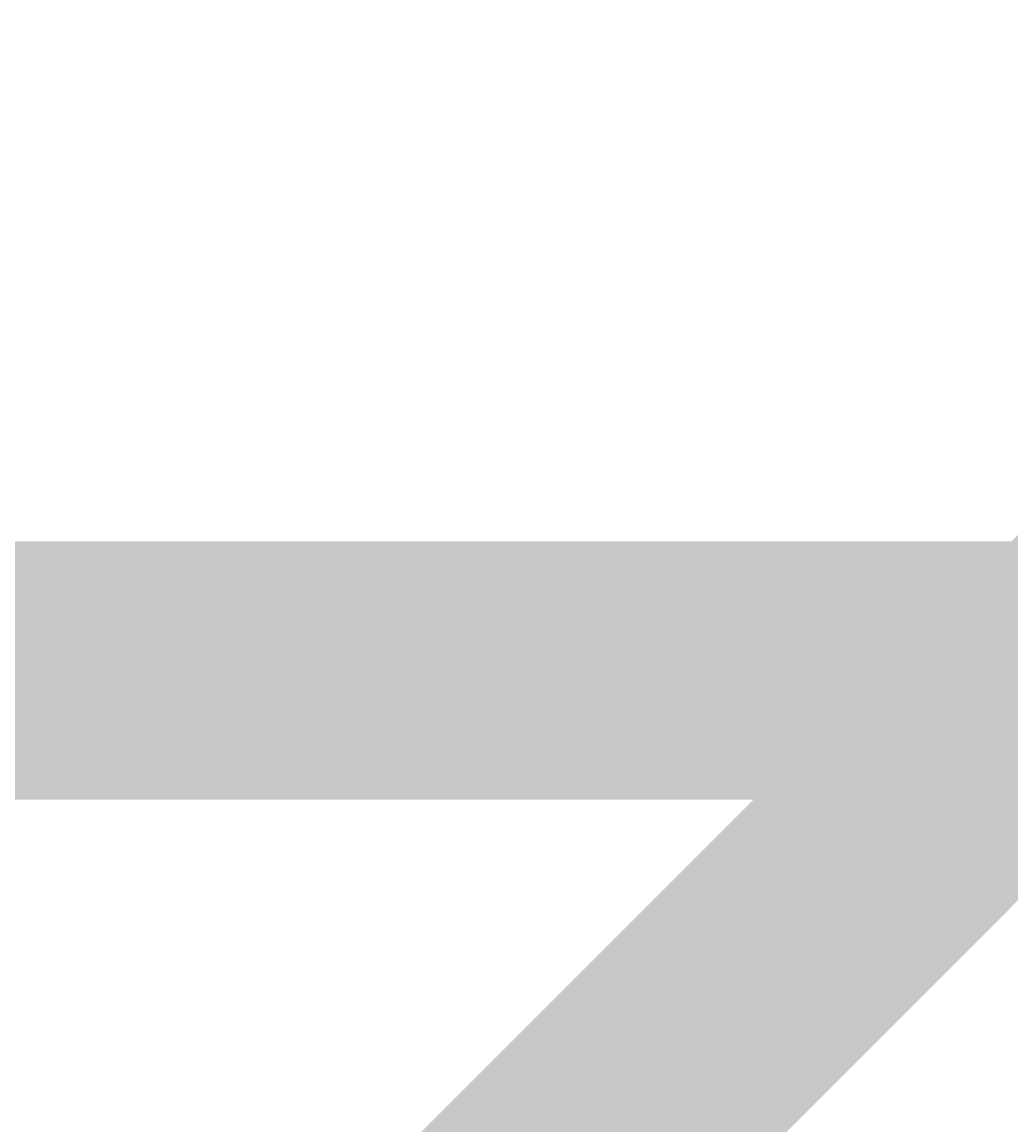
# Model space of a CAD drawing. Extents: x 0 to 196, y 0 to 139.
# Drawn here: x 115.057 to 115.543, y 77.247 to 77.789 of the extents above; entities that cross this region are included whole.
import ezdxf

# ---------------------------------------------------------------- set-up
doc = ezdxf.new("R2010")
doc.units = 0
doc.layers.add('COND', color=80, linetype='CONTINUOUS')
doc.layers.add('COND2', color=2, linetype='CONTINUOUS')

msp = doc.modelspace()

# ---------------------------------------------------------------- hatches: boundary and pattern name
at = {"layer": 'COND'}
msp.add_hatch(color=256, dxfattribs=at).paths.add_polyline_path([(119.3351, 78.7849, -0.19893), (119.38, 78.8035, -0.414214), (119.4435, 78.74, -0.19893), (119.4249, 78.6951), (118.1549, 77.4251, -0.19893), (118.11, 77.4065), (113.9453, 77.4065), (113.0935, 76.5547), (113.0935, 73.66, -1), (112.9665, 73.66), (112.9665, 76.581, -0.19893), (112.9851, 76.6259), (113.8741, 77.5149, -0.19893), (113.919, 77.5335), (118.0837, 77.5335)], flags=0)
at = {"layer": 'COND2'}
msp.add_hatch(color=256, dxfattribs=at).paths.add_polyline_path([(129.4765, 99.06, -0.414214), (129.54, 99.1235, -0.19893), (129.5849, 99.1049), (131.1089, 97.5809, -0.19893), (131.1275, 97.536), (131.1275, 95.7228), (131.3502, 95.5001, -0.19893), (131.3688, 95.4552), (131.3688, 95.0448, -0.19893), (131.3502, 94.9999), (131.1275, 94.7772), (131.1275, 92.964, -0.19893), (131.1089, 92.9191), (114.3449, 76.1551, -0.19893), (114.3, 76.1365, -0.414214), (114.2365, 76.2, -0.19893), (114.2551, 76.2449), (131.0005, 92.9903), (131.0005, 94.8035, -0.19893), (131.0191, 94.8484), (131.2418, 95.0711), (131.2418, 95.4289), (131.0191, 95.6516, -0.19893), (131.0005, 95.6965), (131.0005, 97.5097), (129.4951, 99.0151, -0.19893)], flags=0)

doc.saveas('drawing.dxf')
